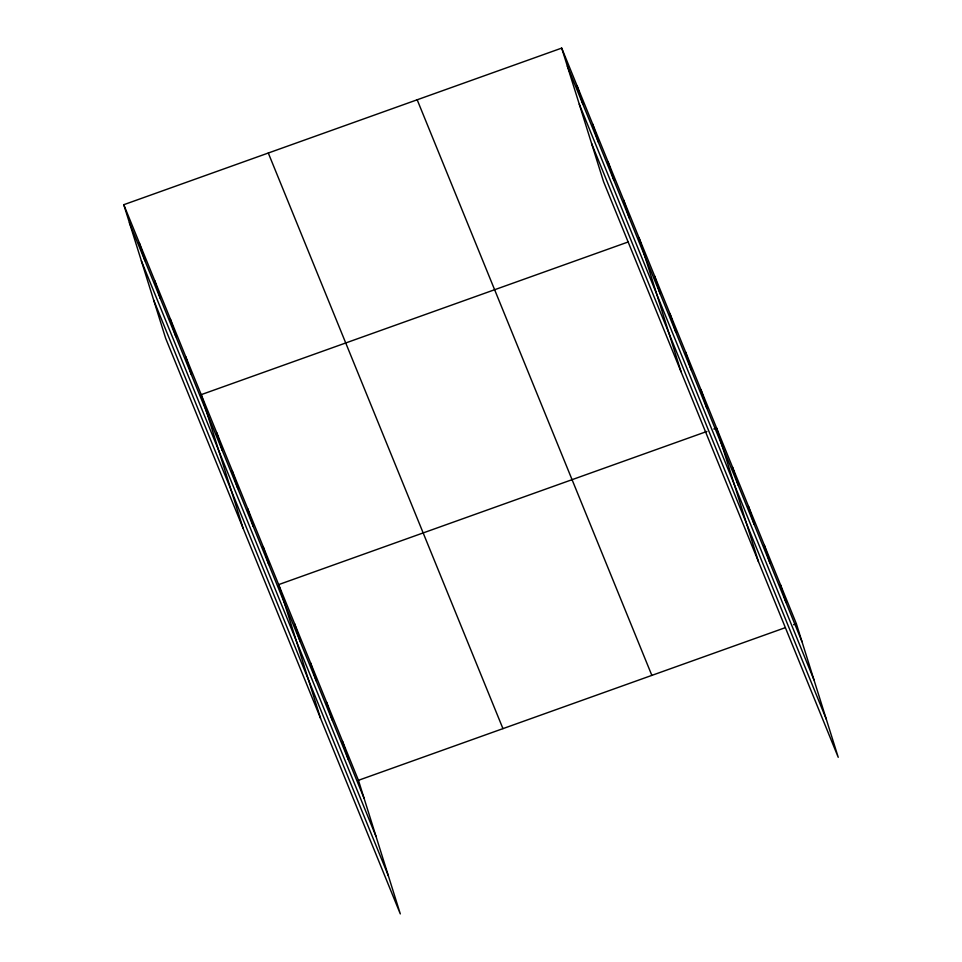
<?xml version="1.0" encoding="UTF-8"?>
<svg xmlns="http://www.w3.org/2000/svg" width="962" height="962" viewBox="0 0 962 962"><rect width="100%" height="100%" fill="white"/><g stroke="black" fill="none" stroke-linecap="round" stroke-linejoin="round"><path stroke-width="1.44" d="M123.773 204.702L358.441 780.314L400.3 913.9L165.644 338.287L123.773 204.702L561.7 48.1L796.356 623.713L838.227 757.298L603.559 181.686L561.7 48.1M628.126 241.991L201.214 394.648L243.073 528.246M706.938 431.445L278.655 584.607L320.514 718.193M713.828 428.992L716.582 428.006L758.441 561.592M358.441 780.314L785.353 627.645M793.614 624.687L796.356 623.713M567.339 66.089L801.995 641.702M579.292 104.233L813.948 679.845M591.606 143.542L826.274 719.155M417.183 99.783L651.851 675.384M268.29 153.018L502.946 728.631M129.413 222.691L364.069 798.304M141.366 260.834L376.022 836.447M153.679 300.144L388.347 875.757M780.398 584.571L786.038 602.561M764.441 545.43L770.081 563.419M748.484 506.289L754.124 524.278M732.539 467.147L738.167 485.137M701.094 390.007L706.721 407.996M685.605 352.02L691.233 370.009M670.117 314.033L675.745 332.022M654.629 276.046L660.269 294.035M639.141 238.047L681 371.645M623.653 200.06L629.292 218.049M608.164 162.073L613.804 180.062M592.676 124.086L598.316 142.063M577.188 86.087L582.828 104.076M342.484 741.173L348.112 759.162M326.527 702.032L332.155 720.021M310.57 662.89L316.197 680.88M294.612 623.749L300.24 641.738M263.167 546.608L268.795 564.598M247.679 508.621L253.319 526.611M232.191 470.634L237.83 488.624M216.703 432.647L222.342 450.637M185.726 356.661L191.366 374.651M170.238 318.675L175.878 336.664M154.75 280.688L160.389 298.677M139.262 242.689L144.901 260.678"/></g></svg>
